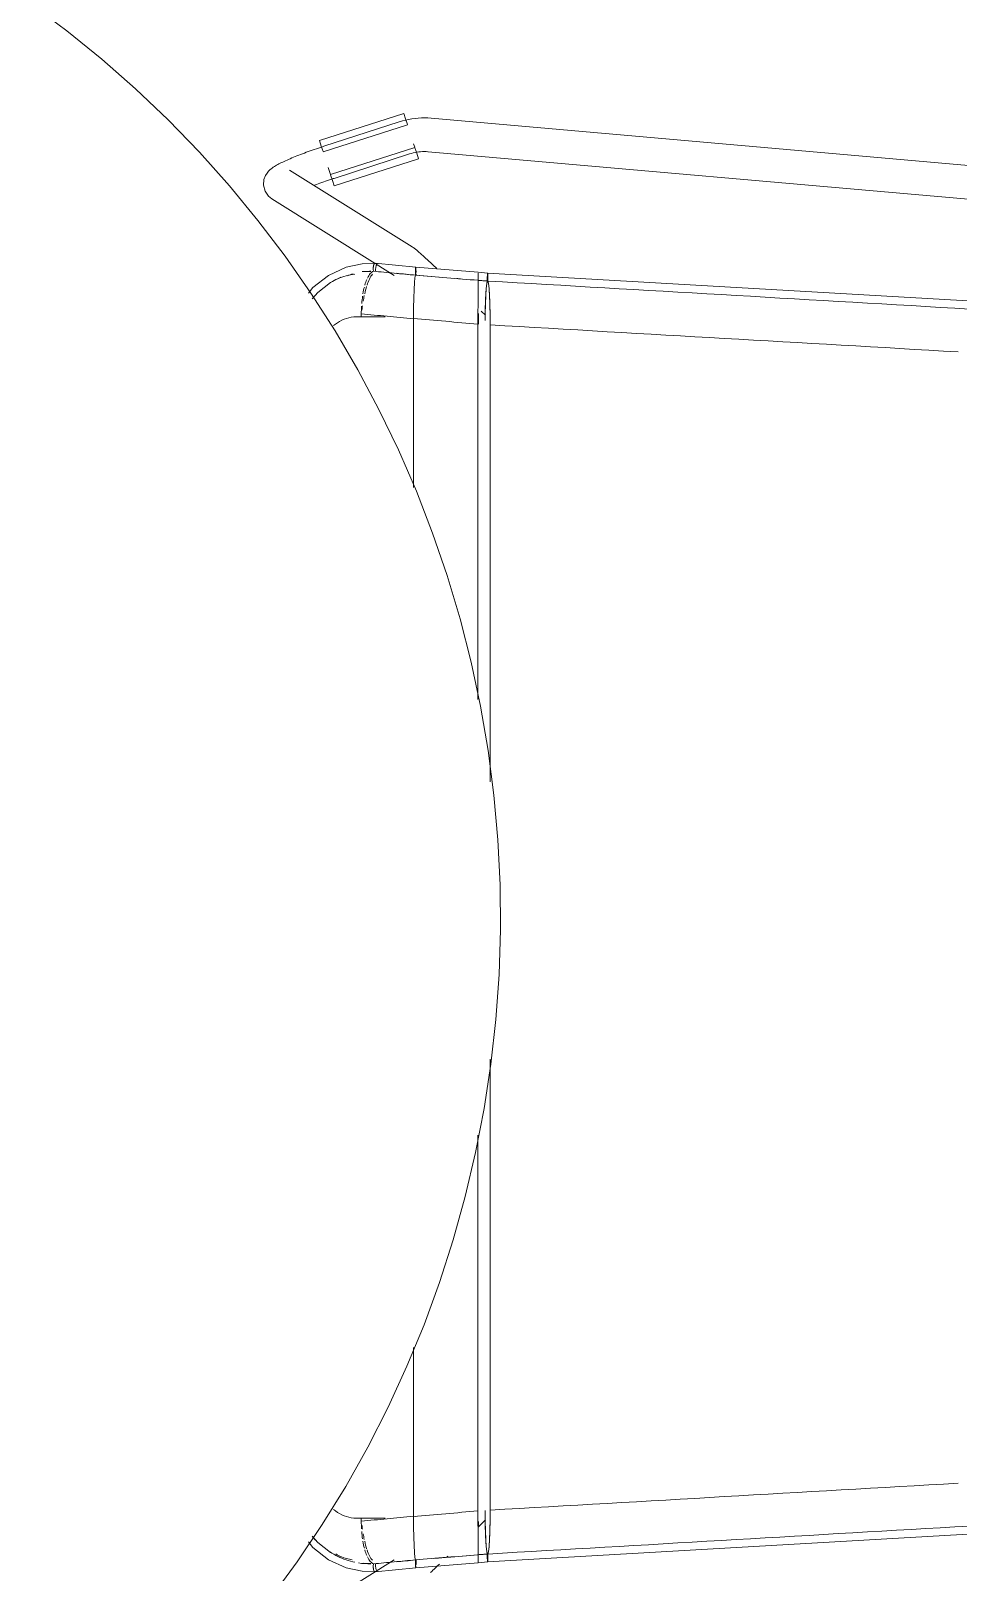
# Model space of a CAD drawing. Header units: millimetres. Extents: x 155927 to 326028, y -36033 to 97293.
# Drawn here: x 228291 to 228621, y 18168 to 18717 of the extents above; entities that cross this region are included whole.
import ezdxf

# ---------------------------------------------------------------- set-up
doc = ezdxf.new("R2010")
doc.units = ezdxf.units.MM
doc.header["$MEASUREMENT"] = 0
doc.layers.add('I-FURN', color=8, linetype='CONTINUOUS', lineweight=9)

msp = doc.modelspace()

# ---------------------------------------------------------------- linework, layer by layer
at = {"layer": 'I-FURN'}
for p, q in [((228304.01, 18716.91), (228291.2, 18726.48)), ((228316.44, 18706.83), (228304.01, 18716.91)), ((228328.45, 18696.26), (228316.44, 18706.83)), ((228340.03, 18685.22), (228328.45, 18696.26)), ((228351.16, 18673.72), (228340.03, 18685.22)), ((228393.86, 18677.88), (228423.87, 18687.56)), ((228395.16, 18673.83), (228425.17, 18683.52)), ((228422.23, 18684.56), (228395.42, 18675.85)), ((228422.27, 18684.58), (228422.23, 18684.56)), ((228423.37, 18684.91), (228422.27, 18684.58)), ((228424.47, 18685.19), (228423.37, 18684.91)), ((228423.87, 18687.56), (228424.5, 18685.61)), ((228425.59, 18685.44), (228424.47, 18685.19)), ((228424.5, 18685.61), (228425.13, 18683.64)), ((228426.72, 18685.63), (228425.59, 18685.44)), ((228427.85, 18685.78), (228426.72, 18685.63)), ((228428.99, 18685.89), (228427.85, 18685.78)), ((228430.13, 18685.95), (228428.99, 18685.89)), ((228431.27, 18685.96), (228430.13, 18685.95)), ((228432.41, 18685.93), (228431.27, 18685.96)), ((228433.55, 18685.85), (228432.41, 18685.93)), ((228876.87, 18646.9), (228433.55, 18685.85)), ((228394.49, 18675.92), (228393.86, 18677.88)), ((228361.82, 18661.79), (228351.16, 18673.72)), ((228384.02, 18671.68), (228384.62, 18671.93)), ((228384.62, 18671.93), (228385.23, 18672.18)), ((228385.23, 18672.18), (228385.85, 18672.43)), ((228385.85, 18672.43), (228386.49, 18672.68)), ((228386.49, 18672.68), (228387.15, 18672.93)), ((228387.15, 18672.93), (228387.81, 18673.19)), ((228387.81, 18673.19), (228388.49, 18673.44)), ((228388.49, 18673.44), (228389.18, 18673.7)), ((228389.18, 18673.7), (228389.88, 18673.95)), ((228389.88, 18673.95), (228390.58, 18674.21)), ((228390.58, 18674.21), (228391.3, 18674.46)), ((228391.3, 18674.46), (228392.02, 18674.71)), ((228392.02, 18674.71), (228392.75, 18674.96)), ((228392.75, 18674.96), (228393.48, 18675.21)), ((228393.48, 18675.21), (228394.22, 18675.46)), ((228394.22, 18675.46), (228394.96, 18675.7)), ((228395.13, 18673.95), (228394.49, 18675.92)), ((228394.96, 18675.7), (228395.42, 18675.85)), ((228427.78, 18675.45), (228397.77, 18665.76)), ((228399.12, 18664.44), (228425.93, 18673.15)), ((228425.93, 18673.15), (228426.57, 18673.34)), ((228426.57, 18673.34), (228427.21, 18673.51)), ((228427.21, 18673.51), (228427.86, 18673.65)), ((228427.37, 18676.71), (228427.74, 18675.55)), ((228427.81, 18675.33), (228428.45, 18673.36)), ((228427.86, 18673.65), (228428.51, 18673.77)), ((228428.45, 18673.36), (228429.08, 18671.41)), ((228428.51, 18673.77), (228429.16, 18673.85)), ((228429.16, 18673.85), (228429.82, 18673.92)), ((228429.82, 18673.92), (228430.49, 18673.95)), ((228430.49, 18673.95), (228431.15, 18673.96)), ((228431.15, 18673.96), (228431.81, 18673.94)), ((228431.81, 18673.94), (228432.47, 18673.9)), ((228432.47, 18673.9), (228432.5, 18673.9)), ((228432.5, 18673.9), (228857, 18636.6)), ((228375.22, 18666.31), (228375.74, 18666.94)), ((228375.74, 18666.94), (228376.2, 18667.41)), ((228376.2, 18667.41), (228376.63, 18667.78)), ((228376.63, 18667.78), (228377.03, 18668.09)), ((228377.03, 18668.09), (228377.42, 18668.37)), ((228377.42, 18668.37), (228377.81, 18668.62)), ((228377.81, 18668.62), (228378.2, 18668.87)), ((228378.2, 18668.87), (228378.6, 18669.1)), ((228378.6, 18669.1), (228379.01, 18669.33)), ((228379.01, 18669.33), (228379.44, 18669.56)), ((228379.44, 18669.56), (228379.88, 18669.79)), ((228379.88, 18669.79), (228380.33, 18670.02)), ((228380.33, 18670.02), (228380.81, 18670.25)), ((228380.81, 18670.25), (228381.3, 18670.48)), ((228381.3, 18670.48), (228381.81, 18670.72)), ((228381.81, 18670.72), (228382.34, 18670.96)), ((228382.34, 18670.96), (228382.88, 18671.2)), ((228382.88, 18671.2), (228383.44, 18671.44)), ((228426.85, 18640.06), (228383.26, 18667.36)), ((228383.44, 18671.44), (228384.02, 18671.68)), ((228396.94, 18668.34), (228397.74, 18665.86)), ((228399.08, 18661.72), (228429.08, 18671.41)), ((228371.99, 18649.45), (228361.82, 18661.79)), ((228373.96, 18662.05), (228374.13, 18664.02)), ((228374.54, 18659.82), (228373.96, 18662.05)), ((228374.13, 18664.02), (228374.65, 18665.4)), ((228374.65, 18665.4), (228375.22, 18666.31)), ((228392.15, 18662), (228392.77, 18662.23)), ((228392.77, 18662.23), (228393.41, 18662.47)), ((228393.41, 18662.47), (228394.05, 18662.7)), ((228394.05, 18662.7), (228394.71, 18662.94)), ((228394.71, 18662.94), (228395.38, 18663.17)), ((228395.38, 18663.17), (228396.05, 18663.41)), ((228396.05, 18663.41), (228396.73, 18663.64)), ((228396.73, 18663.64), (228397.41, 18663.87)), ((228397.41, 18663.87), (228398.1, 18664.1)), ((228398.45, 18663.67), (228397.81, 18665.65)), ((228398.1, 18664.1), (228398.79, 18664.33)), ((228399.08, 18661.72), (228398.45, 18663.67)), ((228398.79, 18664.33), (228399.12, 18664.44)), ((228375.77, 18658.09), (228374.54, 18659.82)), ((228375.77, 18658.09), (228376.89, 18657.19)), ((228376.89, 18657.19), (228413.66, 18634.16)), ((228381.66, 18636.7), (228371.99, 18649.45)), ((228426.85, 18640.06), (228427.17, 18639.84)), ((228427.17, 18639.84), (228427.43, 18639.66)), ((228427.43, 18639.66), (228427.66, 18639.49)), ((228427.66, 18639.49), (228427.88, 18639.31)), ((228427.88, 18639.31), (228428.1, 18639.13)), ((228428.1, 18639.13), (228428.33, 18638.94)), ((228390.82, 18623.58), (228381.66, 18636.7)), ((228403.41, 18632.81), (228409.05, 18634.02)), ((228409.05, 18634.02), (228414.52, 18634.11)), ((228428.11, 18632.81), (228413.62, 18634.23)), ((228414.03, 18633.93), (228420.48, 18629.89)), ((228428.33, 18638.94), (228428.57, 18638.74)), ((228428.57, 18638.74), (228428.83, 18638.53)), ((228428.83, 18638.53), (228429.09, 18638.3)), ((228429.09, 18638.3), (228429.37, 18638.05)), ((228429.37, 18638.05), (228429.67, 18637.8)), ((228429.67, 18637.8), (228429.97, 18637.52)), ((228429.97, 18637.52), (228430.3, 18637.24)), ((228430.3, 18637.24), (228430.63, 18636.94)), ((228430.63, 18636.94), (228430.98, 18636.62)), ((228430.98, 18636.62), (228431.35, 18636.29)), ((228431.35, 18636.29), (228431.73, 18635.95)), ((228431.73, 18635.95), (228432.12, 18635.59)), ((228432.12, 18635.59), (228432.52, 18635.22)), ((228432.52, 18635.22), (228432.93, 18634.84)), ((228432.93, 18634.84), (228433.36, 18634.45)), ((228433.36, 18634.45), (228433.79, 18634.05)), ((228433.79, 18634.05), (228434.24, 18633.63)), ((228434.24, 18633.63), (228434.69, 18633.21)), ((228391.56, 18625.57), (228397.09, 18629.91)), ((228397.09, 18629.91), (228403.41, 18632.81)), ((228397.8, 18627.33), (228401.49, 18629.24)), ((228427.65, 18627.35), (228427.83, 18629.07)), ((228427.83, 18629.07), (228427.65, 18627.33)), ((228428.02, 18629.96), (228427.83, 18629.07)), ((228427.83, 18629.07), (228428.02, 18629.95)), ((228428.02, 18631.87), (228428.01, 18631.42)), ((228428.01, 18631.41), (228428.02, 18631.87)), ((228428.01, 18631.42), (228428.01, 18630.93)), ((228428.01, 18630.92), (228428.01, 18631.41)), ((228428.01, 18630.93), (228428.01, 18630.43)), ((228428.01, 18630.42), (228428.01, 18630.92)), ((228428.01, 18630.43), (228428.02, 18629.96)), ((228428.02, 18629.95), (228428.01, 18630.42)), ((228428.04, 18632.26), (228428.02, 18631.87)), ((228428.02, 18631.87), (228428.04, 18632.25)), ((228428.06, 18632.55), (228428.04, 18632.26)), ((228428.04, 18632.25), (228428.06, 18632.55)), ((228428.09, 18632.74), (228428.06, 18632.55)), ((228428.09, 18632.74), (228428.11, 18632.81)), ((228428.11, 18632.81), (228428.09, 18632.74)), ((228450.31, 18630.98), (228428.11, 18632.81)), ((228428.14, 18632.74), (228428.11, 18632.81)), ((228428.11, 18632.81), (228428.14, 18632.74)), ((228428.16, 18632.56), (228428.14, 18632.74)), ((228428.14, 18632.74), (228428.16, 18632.55)), ((228428.18, 18632.26), (228428.16, 18632.56)), ((228428.16, 18632.55), (228428.18, 18632.26)), ((228428.2, 18631.88), (228428.18, 18632.26)), ((228428.18, 18632.26), (228428.2, 18631.88)), ((228428.21, 18631.43), (228428.2, 18631.88)), ((228428.2, 18631.88), (228428.21, 18631.43)), ((228428.22, 18630.94), (228428.21, 18631.43)), ((228428.21, 18631.43), (228428.22, 18630.94)), ((228428.21, 18629.97), (228428.21, 18630.44)), ((228428.21, 18630.44), (228428.21, 18629.97)), ((228434.69, 18633.21), (228435.15, 18632.78)), ((228435.15, 18632.78), (228435.62, 18632.34)), ((228450.29, 18627.25), (228450.31, 18628.14)), ((228450.31, 18628.14), (228450.29, 18627.26)), ((228450.31, 18630.98), (228453.67, 18630.71)), ((228450.31, 18630.91), (228450.31, 18630.98)), ((228450.31, 18630.98), (228450.32, 18630.91)), ((228450.32, 18630.91), (228450.31, 18630.98)), ((228450.31, 18630.98), (228450.31, 18630.92)), ((228450.31, 18630.73), (228450.31, 18630.43)), ((228450.31, 18630.43), (228450.31, 18630.72)), ((228450.31, 18630.05), (228450.31, 18630.43)), ((228450.31, 18630.43), (228450.31, 18630.05)), ((228450.31, 18629.6), (228450.31, 18630.05)), ((228450.31, 18630.05), (228450.31, 18629.6)), ((228450.31, 18629.11), (228450.31, 18629.6)), ((228450.31, 18629.6), (228450.31, 18629.11)), ((228450.31, 18628.61), (228450.31, 18629.11)), ((228450.31, 18629.11), (228450.31, 18628.61)), ((228450.31, 18628.14), (228450.31, 18628.61)), ((228450.31, 18628.61), (228450.31, 18628.14)), ((228450.32, 18630.43), (228450.32, 18630.04)), ((228450.32, 18630.05), (228450.32, 18630.43)), ((228450.32, 18629.59), (228450.32, 18630.05)), ((228450.32, 18630.04), (228450.32, 18629.59)), ((228450.32, 18629.59), (228450.32, 18629.1)), ((228450.32, 18629.1), (228450.32, 18629.59)), ((228450.32, 18629.1), (228450.32, 18628.6)), ((228450.32, 18628.61), (228450.32, 18629.1)), ((228450.32, 18628.14), (228450.32, 18628.61)), ((228450.32, 18628.6), (228450.32, 18628.13)), ((228453.57, 18629.32), (228453.56, 18628.83)), ((228453.56, 18628.83), (228453.56, 18628.33)), ((228453.56, 18628.33), (228453.57, 18627.86)), ((228453.58, 18629.77), (228453.57, 18629.32)), ((228453.6, 18630.15), (228453.58, 18629.77)), ((228453.62, 18630.45), (228453.6, 18630.15)), ((228453.64, 18630.64), (228453.62, 18630.45)), ((228453.67, 18630.71), (228453.64, 18630.64)), ((228785.58, 18611.42), (228453.67, 18630.71)), ((228453.7, 18630.64), (228453.67, 18630.71)), ((228453.73, 18630.45), (228453.7, 18630.64)), ((228453.75, 18630.16), (228453.73, 18630.45)), ((228453.77, 18629.78), (228453.75, 18630.16)), ((228453.78, 18629.33), (228453.77, 18629.78)), ((228453.77, 18627.87), (228453.78, 18628.34)), ((228453.78, 18628.84), (228453.78, 18629.33)), ((228453.78, 18628.34), (228453.78, 18628.84)), ((228389.92, 18623.51), (228391.56, 18625.57)), ((228399.44, 18610.1), (228390.82, 18623.58)), ((228391.27, 18621.49), (228393.23, 18623.83)), ((228393.23, 18623.83), (228397.8, 18627.33)), ((228427.38, 18621.82), (228427.5, 18624.86)), ((228427.5, 18624.85), (228427.38, 18621.75)), ((228427.5, 18624.89), (228427.65, 18627.33)), ((228427.65, 18627.33), (228427.5, 18624.85)), ((228450.27, 18623.01), (228450.26, 18619.87)), ((228450.26, 18619.87), (228450.27, 18623)), ((228450.28, 18625.51), (228450.27, 18623.01)), ((228450.27, 18623.01), (228450.28, 18625.5)), ((228450.29, 18627.26), (228450.28, 18625.51)), ((228450.28, 18625.51), (228450.29, 18627.25)), ((228450.34, 18627.24), (228450.35, 18625.49)), ((228450.35, 18625.49), (228450.34, 18627.24)), ((228450.35, 18625.49), (228450.36, 18622.99)), ((228450.36, 18622.99), (228450.35, 18625.49)), ((228450.36, 18622.99), (228450.37, 18619.86)), ((228450.37, 18619.87), (228450.36, 18622.99)), ((228453.01, 18622.71), (228452.89, 18619.6)), ((228453.17, 18625.21), (228453.01, 18622.71)), ((228453.36, 18626.96), (228453.17, 18625.21)), ((228453.57, 18627.86), (228453.36, 18626.96)), ((228453.98, 18626.98), (228453.77, 18627.87)), ((228454.18, 18625.23), (228453.98, 18626.98)), ((228454.34, 18622.73), (228454.18, 18625.23)), ((228454.46, 18619.6), (228454.34, 18622.73)), ((228427.31, 18618.22), (228427.28, 18614.46)), ((228427.28, 18614.58), (228427.31, 18618.22)), ((228427.31, 18618.32), (228427.38, 18621.76)), ((228427.38, 18621.75), (228427.31, 18618.32)), ((228450.25, 18616.3), (228450.26, 18619.87)), ((228450.26, 18619.87), (228450.25, 18616.3)), ((228452.93, 18615.74), (228451.4, 18617.21)), ((228452.89, 18619.6), (228452.81, 18616.04)), ((228454.54, 18616.04), (228454.46, 18619.6)), ((228417.24, 18615.17), (228407.49, 18615.17)), ((228408.73, 18615.11), (228408.73, 18616.16)), ((228427.28, 18614.46), (228427.28, 18554.34)), ((228427.28, 18554.34), (228427.28, 18614.46)), ((228450.25, 18612.52), (228450.25, 18616.3)), ((228450.25, 18616.3), (228450.25, 18612.52)), ((228450.25, 18478.88), (228450.25, 18612.52)), ((228450.25, 18612.52), (228450.25, 18478.88)), ((228450.38, 18616.31), (228450.38, 18612.53)), ((228450.38, 18612.53), (228450.38, 18616.31)), ((228452.81, 18616.04), (228452.78, 18613.79)), ((228454.57, 18612.25), (228454.54, 18616.04)), ((228454.57, 18449.66), (228454.57, 18612.25)), ((228454.57, 18612.25), (228454.57, 18449.66)), ((228407.52, 18596.29), (228399.44, 18610.1)), ((228415.03, 18582.17), (228407.52, 18596.29)), ((228421.98, 18567.76), (228415.03, 18582.17)), ((228428.35, 18553.08), (228421.98, 18567.76)), ((228434.12, 18538.16), (228428.35, 18553.08)), ((228439.29, 18523.02), (228434.12, 18538.16)), ((228443.86, 18507.69), (228439.29, 18523.02)), ((228447.8, 18492.18), (228443.86, 18507.69)), ((228451.12, 18476.53), (228447.8, 18492.18)), ((228453.82, 18460.76), (228451.12, 18476.53)), ((228455.88, 18444.9), (228453.82, 18460.76)), ((228457.31, 18428.96), (228455.88, 18444.9)), ((228458.09, 18412.98), (228457.31, 18428.96)), ((228458.24, 18396.98), (228458.09, 18412.98)), ((228457.75, 18380.99), (228458.24, 18396.98)), ((228456.62, 18365.03), (228457.75, 18380.99)), ((228454.85, 18349.13), (228456.62, 18365.03)), ((228452.44, 18333.31), (228454.85, 18349.13)), ((228454.57, 18190.35), (228454.57, 18350.92)), ((228454.57, 18350.92), (228454.57, 18190.35)), ((228449.41, 18317.61), (228452.44, 18333.31)), ((228450.25, 18190.09), (228450.25, 18323.83)), ((228450.25, 18323.83), (228450.25, 18190.09)), ((228445.75, 18302.03), (228449.41, 18317.61)), ((228441.47, 18286.61), (228445.75, 18302.03)), ((228436.58, 18271.38), (228441.47, 18286.61)), ((228431.08, 18256.36), (228436.58, 18271.38)), ((228424.98, 18241.57), (228431.08, 18256.36)), ((228427.28, 18248.26), (228427.28, 18188.14)), ((228427.28, 18188.14), (228427.28, 18248.26)), ((228418.3, 18227.03), (228424.98, 18241.57)), ((228411.05, 18212.77), (228418.3, 18227.03)), ((228403.22, 18198.81), (228411.05, 18212.77)), ((228394.85, 18185.18), (228403.22, 18198.81)), ((228450.25, 18186.3), (228450.25, 18190.09)), ((228450.25, 18190.09), (228450.25, 18186.3)), ((228452.78, 18190.24), (228452.81, 18186.56)), ((228785.58, 18191.18), (228453.67, 18171.9)), ((228454.54, 18186.57), (228454.57, 18190.35)), ((228385.94, 18171.89), (228394.85, 18185.18)), ((228407.49, 18187.44), (228417.24, 18187.44)), ((228408.73, 18186.44), (228408.73, 18187.49)), ((228427.28, 18188.14), (228427.31, 18184.38)), ((228427.31, 18184.38), (228427.28, 18188.02)), ((228427.38, 18180.84), (228427.31, 18184.29)), ((228427.31, 18184.28), (228427.38, 18180.85)), ((228450.26, 18182.73), (228450.25, 18186.3)), ((228450.25, 18186.3), (228450.26, 18182.73)), ((228450.26, 18184.29), (228452.93, 18186.86)), ((228450.38, 18186.29), (228450.37, 18182.74)), ((228450.37, 18182.74), (228450.38, 18186.29)), ((228452.81, 18186.56), (228452.89, 18183.01)), ((228454.46, 18183), (228454.54, 18186.57)), ((228389.93, 18179.07), (228391.56, 18177.03)), ((228391.28, 18181.1), (228393.23, 18178.77)), ((228393.23, 18178.77), (228397.8, 18175.27)), ((228427.38, 18180.85), (228427.5, 18177.75)), ((228427.5, 18177.75), (228427.38, 18180.78)), ((228450.27, 18179.6), (228450.26, 18182.73)), ((228450.26, 18182.73), (228450.27, 18179.6)), ((228450.28, 18177.1), (228450.27, 18179.6)), ((228450.27, 18179.6), (228450.28, 18177.09)), ((228450.36, 18179.62), (228450.35, 18177.12)), ((228450.35, 18177.11), (228450.36, 18179.61)), ((228452.89, 18183.01), (228453.01, 18179.89)), ((228453.01, 18179.89), (228453.17, 18177.39)), ((228454.18, 18177.37), (228454.34, 18179.87)), ((228454.34, 18179.87), (228454.46, 18183)), ((228391.56, 18177.03), (228397.09, 18172.7)), ((228397.09, 18172.7), (228403.41, 18169.79)), ((228397.8, 18175.27), (228401.49, 18173.36)), ((228420.48, 18172.71), (228414.03, 18168.67)), ((228427.5, 18177.75), (228427.65, 18175.27)), ((228427.65, 18175.27), (228427.5, 18177.71)), ((228427.65, 18175.27), (228427.83, 18173.53)), ((228427.83, 18173.53), (228427.65, 18175.25)), ((228428.02, 18172.65), (228427.83, 18173.53)), ((228427.83, 18173.53), (228428.02, 18172.64)), ((228428.01, 18172.18), (228428.02, 18172.65)), ((228428.02, 18172.64), (228428.01, 18172.17)), ((228428.21, 18172.16), (228428.21, 18172.63)), ((228428.21, 18172.63), (228428.21, 18172.16)), ((228439.07, 18173.53), (228439.58, 18174.01)), ((228450.29, 18175.35), (228450.28, 18177.09)), ((228450.28, 18177.09), (228450.29, 18175.35)), ((228450.31, 18174.46), (228450.29, 18175.35)), ((228450.29, 18175.35), (228450.31, 18174.46)), ((228450.31, 18173.99), (228450.31, 18174.46)), ((228450.31, 18174.46), (228450.31, 18173.99)), ((228450.31, 18173.49), (228450.31, 18173.99)), ((228450.31, 18173.99), (228450.31, 18173.49)), ((228450.31, 18173), (228450.31, 18173.49)), ((228450.31, 18173.49), (228450.31, 18173)), ((228450.31, 18172.55), (228450.31, 18173)), ((228450.31, 18173), (228450.31, 18172.55)), ((228450.32, 18174.47), (228450.32, 18174)), ((228450.32, 18174), (228450.32, 18174.47)), ((228450.32, 18174), (228450.32, 18173.5)), ((228450.32, 18173.5), (228450.32, 18174)), ((228450.32, 18173.5), (228450.32, 18173.01)), ((228450.32, 18173.01), (228450.32, 18173.5)), ((228450.32, 18173.01), (228450.32, 18172.56)), ((228450.32, 18172.55), (228450.32, 18173.01)), ((228450.35, 18177.12), (228450.34, 18175.37)), ((228450.34, 18175.36), (228450.35, 18177.11)), ((228453.17, 18177.39), (228453.36, 18175.64)), ((228453.36, 18175.64), (228453.57, 18174.74)), ((228453.57, 18174.74), (228453.56, 18174.27)), ((228453.56, 18174.27), (228453.56, 18173.77)), ((228453.56, 18173.77), (228453.57, 18173.28)), ((228453.57, 18173.28), (228453.58, 18172.83)), ((228453.58, 18172.83), (228453.6, 18172.45)), ((228453.75, 18172.44), (228453.77, 18172.82)), ((228453.77, 18174.73), (228453.98, 18175.62)), ((228453.78, 18174.26), (228453.77, 18174.73)), ((228453.77, 18172.82), (228453.78, 18173.27)), ((228453.78, 18173.76), (228453.78, 18174.26)), ((228453.78, 18173.27), (228453.78, 18173.76)), ((228453.98, 18175.62), (228454.18, 18177.37)), ((228376.5, 18158.97), (228385.94, 18171.89)), ((228413.66, 18168.44), (228376.89, 18145.41)), ((228403.41, 18169.79), (228409.05, 18168.58)), ((228409.05, 18168.58), (228414.52, 18168.49)), ((228428.11, 18169.79), (228413.62, 18168.37)), ((228428.01, 18171.68), (228428.01, 18172.18)), ((228428.01, 18172.17), (228428.01, 18171.67)), ((228428.01, 18171.19), (228428.01, 18171.68)), ((228428.01, 18171.67), (228428.01, 18171.18)), ((228428.02, 18170.74), (228428.01, 18171.19)), ((228428.01, 18171.18), (228428.02, 18170.73)), ((228428.02, 18170.73), (228428.04, 18170.35)), ((228428.04, 18170.35), (228428.02, 18170.74)), ((228428.04, 18170.35), (228428.06, 18170.05)), ((228428.06, 18170.06), (228428.04, 18170.35)), ((228428.06, 18170.05), (228428.09, 18169.86)), ((228428.11, 18169.8), (228428.09, 18169.87)), ((228428.09, 18169.86), (228428.11, 18169.79)), ((228450.31, 18171.62), (228428.11, 18169.8)), ((228428.11, 18169.79), (228428.14, 18169.86)), ((228428.14, 18169.86), (228428.11, 18169.8)), ((228428.16, 18170.05), (228428.14, 18169.86)), ((228428.14, 18169.86), (228428.16, 18170.04)), ((228428.16, 18170.04), (228428.18, 18170.34)), ((228428.18, 18170.34), (228428.16, 18170.05)), ((228428.2, 18170.72), (228428.21, 18171.17)), ((228428.21, 18171.17), (228428.2, 18170.72)), ((228428.22, 18171.66), (228428.21, 18172.16)), ((228428.21, 18172.16), (228428.22, 18171.66)), ((228428.21, 18171.17), (228428.22, 18171.66)), ((228428.22, 18171.66), (228428.21, 18171.17)), ((228433.36, 18168.15), (228433.79, 18168.55)), ((228433.79, 18168.55), (228434.24, 18168.97)), ((228434.24, 18168.97), (228434.69, 18169.39)), ((228434.69, 18169.39), (228435.15, 18169.82)), ((228435.15, 18169.82), (228435.62, 18170.26)), ((228435.62, 18170.26), (228436.1, 18170.71)), ((228436.1, 18170.71), (228436.58, 18171.17)), ((228450.31, 18172.17), (228450.31, 18172.55)), ((228450.31, 18172.55), (228450.31, 18172.17)), ((228450.31, 18171.88), (228450.31, 18172.17)), ((228450.31, 18172.17), (228450.31, 18171.87)), ((228450.31, 18171.62), (228453.67, 18171.89)), ((228450.31, 18171.69), (228450.31, 18171.88)), ((228450.31, 18171.87), (228450.31, 18171.69)), ((228450.32, 18171.69), (228450.31, 18171.62)), ((228450.31, 18171.62), (228450.31, 18171.69)), ((228450.31, 18171.69), (228450.31, 18171.62)), ((228450.31, 18171.62), (228450.32, 18171.69)), ((228450.32, 18172.56), (228450.32, 18172.18)), ((228450.32, 18172.17), (228450.32, 18172.55)), ((228450.32, 18172.18), (228450.32, 18171.88)), ((228450.32, 18171.88), (228450.32, 18172.17)), ((228450.32, 18171.88), (228450.32, 18171.69)), ((228450.32, 18171.69), (228450.32, 18171.88)), ((228453.6, 18172.45), (228453.62, 18172.15)), ((228453.62, 18172.15), (228453.64, 18171.96)), ((228453.64, 18171.96), (228453.67, 18171.9)), ((228453.67, 18171.9), (228453.7, 18171.96)), ((228453.7, 18171.96), (228453.73, 18172.15)), ((228453.73, 18172.15), (228453.75, 18172.44))]:
    msp.add_line(p, q, dxfattribs=at)
for points, knots in [([(228413.07, 18631.39), (228413.04, 18631.54), (228413.01, 18631.82), (228413, 18632.25), (228413.01, 18632.62), (228413.03, 18632.91), (228413.06, 18633.18), (228413.11, 18633.43), (228413.18, 18633.66), (228413.24, 18633.85), (228413.34, 18634.05), (228413.43, 18634.15), (228413.47, 18634.18)], [0, 0, 0, 0, 0.0555556, 0.1111111, 0.1666667, 0.1944444, 0.2222222, 0.2777778, 0.3055556, 0.3333333, 0.3888889, 0.4444444, 0.4444444, 0.4444444, 0.4444444]), ([(228397.82, 18627.33), (228398.65, 18627.84), (228401.37, 18629.42), (228404.35, 18630.02), (228406.45, 18630.3)], [-0.4024189, -0.4024189, -0.4024189, -0.4024189, -0.3333333, -0.1789981, -0.1789981, -0.1789981, -0.1789981]), ([(228412.71, 18630.38), (228412.35, 18629.92), (228411.67, 18628.81), (228411.07, 18627.18), (228410.81, 18626.36)], [-0.8333333, -0.8333333, -0.8333333, -0.8333333, -0.6666667, -0.5255973, -0.5255973, -0.5255973, -0.5255973]), ([(228453.67, 18630.71), (228453.69, 18630.71), (228453.72, 18630.57), (228453.75, 18630.18), (228453.77, 18629.79), (228453.78, 18629.34), (228453.79, 18628.84), (228453.78, 18628.34), (228453.78, 18628.02), (228453.77, 18627.87)], [-0.498493, -0.498493, -0.498493, -0.498493, -0.375, -0.3125, -0.25, -0.1875, -0.125, -0.0625, 0, 0, 0, 0]), ([(228452.78, 18613.79), (228452.8, 18615.82), (228452.85, 18619.04), (228453, 18622.83), (228453.22, 18626.18), (228453.43, 18627.57), (228453.57, 18627.86)], [-0.9335619, -0.9335619, -0.9335619, -0.9335619, -0.6666667, -0.5, -0.3333333, 0, 0, 0, 0]), ([(228453.77, 18627.87), (228453.92, 18627.59), (228454.13, 18626.21), (228454.35, 18622.85), (228454.47, 18619.68), (228454.55, 18616.08), (228454.57, 18613.53), (228454.57, 18612.25)], [-1, -1, -1, -1, -0.666667, -0.5, -0.333333, -0.166667, 0, 0, 0, 0]), ([(228398.84, 18612), (228399.74, 18612.77), (228402.74, 18614.7), (228406.35, 18615.33), (228408.73, 18615.11)], [0.5, 0.5, 0.5, 0.5, 0.6666667, 1, 1, 1, 1]), ([(228408.73, 18187.49), (228406.35, 18187.28), (228402.74, 18187.91), (228399.74, 18189.83), (228398.84, 18190.6)], [0, 0, 0, 0, 0.3333333, 0.5, 0.5, 0.5, 0.5]), ([(228453.57, 18174.74), (228453.43, 18175.03), (228453.22, 18176.42), (228453, 18179.77), (228452.88, 18182.93), (228452.8, 18186.49), (228452.78, 18189), (228452.78, 18190.24)], [-1, -1, -1, -1, -0.6666667, -0.5, -0.3333333, -0.1666667, -0.003964, -0.003964, -0.003964, -0.003964]), ([(228454.57, 18190.35), (228454.57, 18189.07), (228454.55, 18186.52), (228454.47, 18182.92), (228454.35, 18179.75), (228454.13, 18176.39), (228453.92, 18175.01), (228453.77, 18174.73)], [-1, -1, -1, -1, -0.833333, -0.666667, -0.5, -0.333333, 0, 0, 0, 0]), ([(228406.49, 18171.79), (228404.37, 18172.23), (228401.29, 18173.24), (228398.53, 18174.87), (228397.66, 18175.46)], [0.1763318, 0.1763318, 0.1763318, 0.1763318, 0.3333333, 0.408557, 0.408557, 0.408557, 0.408557]), ([(228399.72, 18174.74), (228400.31, 18174.4), (228402.16, 18173.37), (228404.15, 18172.88), (228405.52, 18172.65)], [0.6175454, 0.6175454, 0.6175454, 0.6175454, 0.6666667, 0.7702374, 0.7702374, 0.7702374, 0.7702374]), ([(228410.79, 18176.22), (228411.06, 18175.41), (228411.68, 18173.72), (228412.34, 18172.88), (228412.71, 18172.49)], [-0.47467, -0.47467, -0.47467, -0.47467, -0.3333333, -0.1666667, -0.1666667, -0.1666667, -0.1666667]), ([(228434.32, 18173.14), (228435.96, 18173.28), (228441.22, 18173.71), (228446.48, 18174.15), (228450.09, 18174.45)], [0.2766114, 0.2766114, 0.2766114, 0.2766114, 0.5, 0.9897426, 0.9897426, 0.9897426, 0.9897426]), ([(228453.67, 18171.89), (228453.65, 18171.89), (228453.63, 18172.03), (228453.6, 18172.43), (228453.58, 18172.81), (228453.57, 18173.27), (228453.56, 18173.77), (228453.56, 18174.27), (228453.57, 18174.59), (228453.57, 18174.74)], [-0.5, -0.5, -0.5, -0.5, -0.375, -0.3125, -0.25, -0.1875, -0.125, -0.0625, 0, 0, 0, 0]), ([(228453.77, 18174.73), (228453.78, 18174.51), (228453.79, 18174.01), (228453.78, 18173.38), (228453.77, 18172.92), (228453.76, 18172.51), (228453.72, 18172.05), (228453.69, 18171.89), (228453.67, 18171.89)], [-1, -1, -1, -1, -0.90625, -0.8125, -0.765625, -0.71875, -0.625, -0.501507, -0.501507, -0.501507, -0.501507]), ([(228413.47, 18168.42), (228413.45, 18168.44), (228413.4, 18168.48), (228413.33, 18168.59), (228413.23, 18168.78), (228413.13, 18169.1), (228413.05, 18169.5), (228413.02, 18169.85), (228413, 18170.23), (228413, 18170.67), (228413.04, 18171.03), (228413.07, 18171.21)], [0.5555556, 0.5555556, 0.5555556, 0.5555556, 0.5833333, 0.6180556, 0.6527778, 0.7222222, 0.7916667, 0.8263889, 0.8611111, 0.9305556, 1, 1, 1, 1]), ([(228413.8, 18171.31), (228413.79, 18171.09), (228413.79, 18170.6), (228413.88, 18169.85), (228414.03, 18169.18), (228414.21, 18168.75), (228414.32, 18168.6), (228414.37, 18168.55)], [-1, -1, -1, -1, -0.90625, -0.8125, -0.71875, -0.625, -0.5625, -0.5625, -0.5625, -0.5625])]:
    msp.add_open_spline(points, degree=3, knots=knots, dxfattribs=at)
for points in [[(228414.37, 18634.05), (228414.32, 18634.01), (228414.23, 18633.88), (228414.1, 18633.59), (228413.98, 18633.2), (228413.89, 18632.75), (228413.82, 18632.25), (228413.79, 18631.76), (228413.79, 18631.44), (228413.8, 18631.29)], [(228405.82, 18630.43), (228405.09, 18630.22), (228404.38, 18629.99), (228403.67, 18629.73)], [(228409.07, 18631.22), (228410.08, 18631.32), (228411.1, 18631.33), (228412.13, 18631.32)], [(228410.01, 18626.42), (228410.22, 18627.14), (228410.45, 18627.78), (228410.7, 18628.38)], [(228412.09, 18631.35), (228411.49, 18631.34), (228410.89, 18631.3), (228410.29, 18631.25)], [(228410.9, 18628.85), (228411.22, 18629.54), (228411.92, 18630.68), (228412.67, 18631.25), (228413.07, 18631.39)], [(228428.02, 18629.96), (228425.49, 18630.2), (228420.46, 18630.68), (228415.51, 18631.16), (228413.07, 18631.39)], [(228428.21, 18629.97), (228425.83, 18630.21), (228423.47, 18630.44), (228421.12, 18630.68)], [(228428.02, 18629.95), (228431.73, 18629.65), (228439.15, 18629.05), (228446.59, 18628.44), (228450.31, 18628.14)], [(228428.21, 18629.97), (228431.85, 18629.67), (228435.5, 18629.36), (228439.16, 18629.06)], [(228442.77, 18628.76), (228443.18, 18628.73), (228443.59, 18628.69), (228444, 18628.66)], [(228453.77, 18627.87), (228453.2, 18627.92), (228452.04, 18628.01), (228450.88, 18628.1), (228450.31, 18628.14)], [(228453.57, 18627.86), (228453.03, 18627.91), (228451.95, 18628), (228450.86, 18628.09), (228450.32, 18628.13)], [(228453.57, 18627.86), (228453.56, 18628.46), (228453.56, 18629.97), (228453.64, 18630.71), (228453.67, 18630.71)], [(228409.33, 18623.36), (228409.48, 18624.21), (228409.64, 18625.01), (228409.83, 18625.75)], [(228409.8, 18622.68), (228409.66, 18622.04), (228409.52, 18621.38), (228409.4, 18620.7)], [(228410.65, 18625.94), (228410.4, 18625.14), (228410.17, 18624.26), (228409.95, 18623.34)], [(228453.77, 18627.87), (228509.18, 18624.65), (228619.94, 18618.21), (228730.53, 18611.77), (228785.77, 18608.55)], [(228408.73, 18616.16), (228408.74, 18617.11), (228408.77, 18618.04), (228408.83, 18618.95)], [(228408.9, 18619.88), (228408.97, 18620.78), (228409.08, 18621.66), (228409.2, 18622.51)], [(228409.15, 18619), (228409.08, 18618.52), (228409.03, 18618.05), (228408.98, 18617.57)], [(228407.21, 18615.16), (228407.72, 18615.17), (228408.23, 18615.16), (228408.73, 18615.11)], [(228427.28, 18614.46), (228424.15, 18614.77), (228417.9, 18615.36), (228411.76, 18615.9), (228408.73, 18616.16)], [(228427.28, 18614.58), (228431.1, 18614.24), (228434.93, 18613.89), (228438.76, 18613.55)], [(228438.76, 18613.55), (228442.59, 18613.2), (228446.42, 18612.86), (228450.25, 18612.52)], [(228454.57, 18612.25), (228510.09, 18609.06), (228565.62, 18605.86), (228621.06, 18602.67)], [(228621.06, 18199.94), (228565.6, 18196.74), (228510.09, 18193.54), (228454.57, 18190.35)], [(228450.25, 18190.09), (228446.42, 18189.74), (228442.59, 18189.4), (228438.76, 18189.05)], [(228453.77, 18174.73), (228509.18, 18177.95), (228619.94, 18184.39), (228730.53, 18190.83), (228785.77, 18194.05)], [(228408.73, 18187.49), (228408.23, 18187.45), (228407.72, 18187.43), (228407.21, 18187.43)], [(228427.28, 18188.14), (228424.15, 18187.84), (228417.9, 18187.24), (228411.76, 18186.7), (228408.73, 18186.44)], [(228408.83, 18183.66), (228408.77, 18184.57), (228408.74, 18185.5), (228408.73, 18186.44)], [(228408.97, 18185.03), (228409.02, 18184.55), (228409.08, 18184.08), (228409.15, 18183.62)], [(228438.76, 18189.05), (228434.93, 18188.71), (228431.1, 18188.37), (228427.28, 18188.02)], [(228392.4, 18179.7), (228392, 18180.13), (228391.61, 18180.58), (228391.23, 18181.04)], [(228409.2, 18180.09), (228409.07, 18180.94), (228408.96, 18181.81), (228408.9, 18182.73)], [(228409.83, 18176.86), (228409.64, 18177.6), (228409.48, 18178.41), (228409.33, 18179.24)], [(228409.41, 18181.92), (228409.53, 18181.24), (228409.66, 18180.58), (228409.8, 18179.92)], [(228409.95, 18179.26), (228410.16, 18178.33), (228410.39, 18177.39), (228410.64, 18176.54)], [(228410.7, 18174.21), (228410.45, 18174.8), (228410.22, 18175.46), (228410.01, 18176.19)], [(228413.07, 18171.21), (228412.67, 18171.35), (228411.92, 18171.92), (228411.22, 18173.06), (228410.9, 18173.76)], [(228428.02, 18172.64), (228425.49, 18172.4), (228420.46, 18171.92), (228415.51, 18171.45), (228413.07, 18171.21)], [(228428.02, 18172.65), (228431.73, 18172.95), (228439.15, 18173.55), (228446.59, 18174.16), (228450.31, 18174.46)], [(228453.77, 18174.73), (228453.2, 18174.68), (228452.04, 18174.6), (228450.88, 18174.51), (228450.31, 18174.46)], [(228453.57, 18174.74), (228453.03, 18174.69), (228451.95, 18174.6), (228450.86, 18174.51), (228450.32, 18174.47)], [(228412.13, 18171.24), (228410.66, 18171.22), (228409.2, 18171.32), (228407.77, 18171.53)], [(228409.55, 18171.44), (228410.39, 18171.33), (228411.25, 18171.31), (228412.1, 18171.32)], [(228428.02, 18172.61), (228425.71, 18172.38), (228423.4, 18172.15), (228421.12, 18171.93)]]:
    msp.add_open_spline(points, degree=3, dxfattribs=at)

doc.saveas('drawing.dxf')
